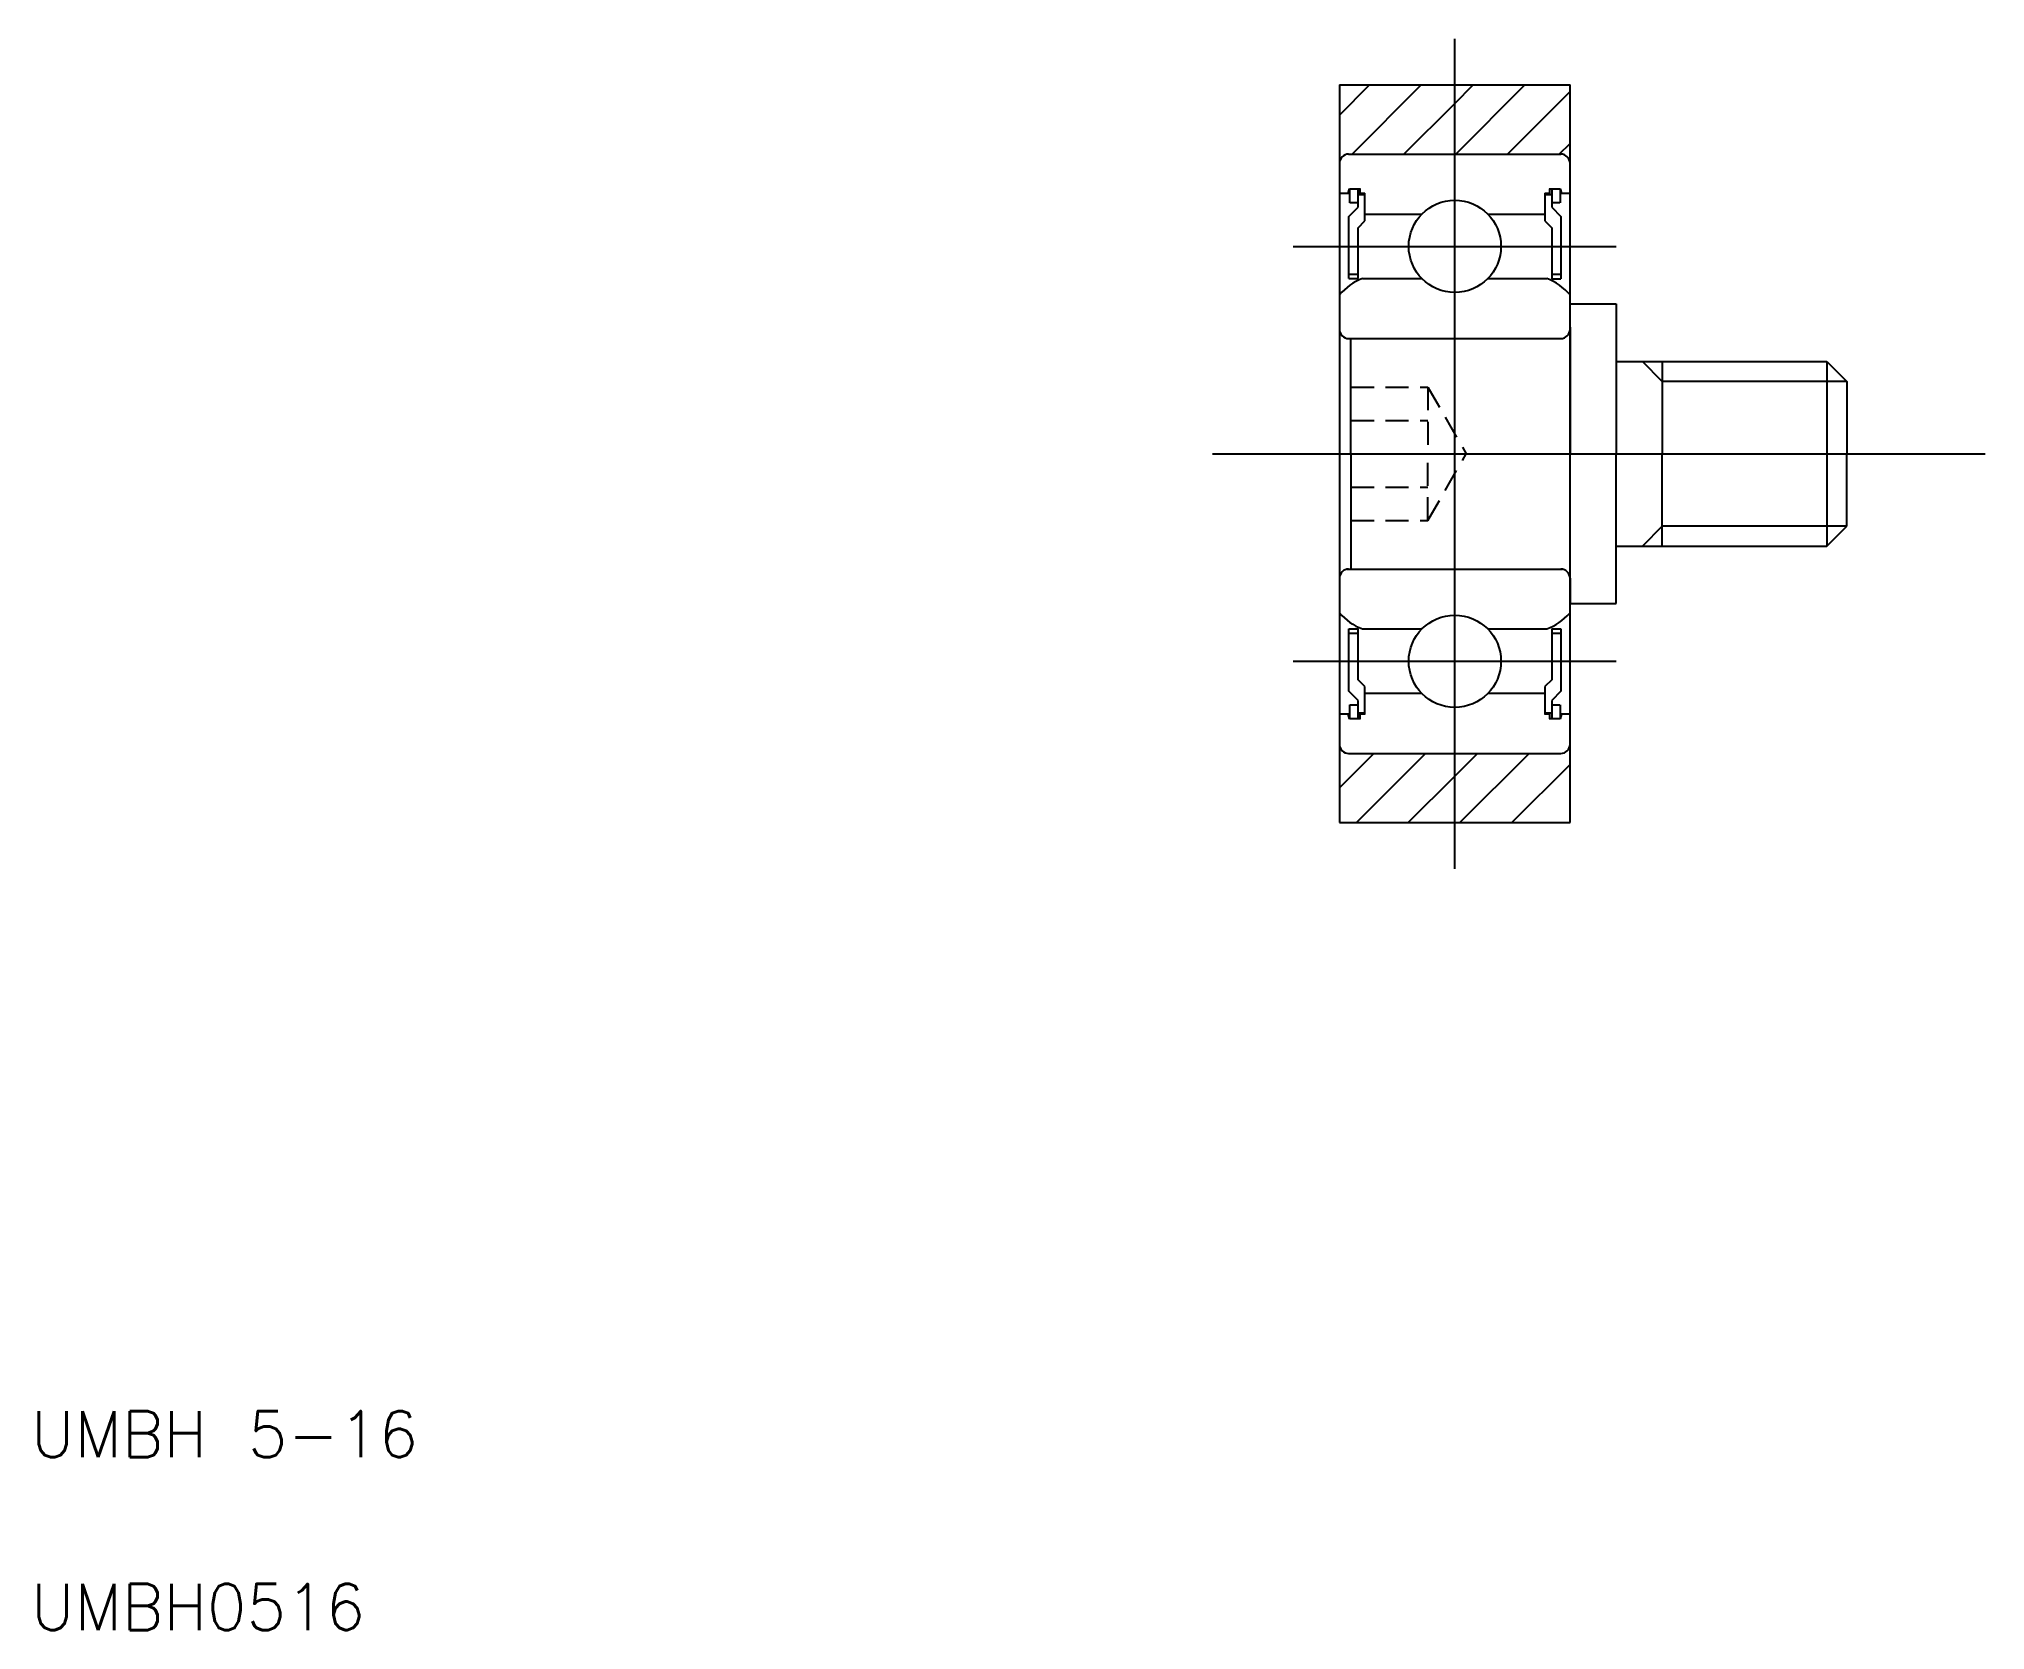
# Model space of a CAD drawing. Extents: x 2.7 to 44.9, y 2.5 to 37.
import ezdxf

# ---------------------------------------------------------------- set-up
doc = ezdxf.new("R2010")
doc.units = 0
doc.linetypes.add('CENTER', pattern=[50.8, 31.75, -6.35, 6.35, -6.35])
doc.linetypes.add('DASHED', pattern=[0.75, 0.5, -0.25])
doc.layers.get('0').update_dxf_attribs({"linetype": 'CONTINUOUS'})
doc.layers.add('CENTER', color=1, linetype='CENTER')
doc.styles.get("Standard").update_dxf_attribs({"font": 'txt.shx'})

msp = doc.modelspace()

# ---------------------------------------------------------------- linework, layer by layer
at = {"color": 7, "linetype": 'CONTINUOUS'}
for p, q in [((30.871, 36.015), (30.871, 20.015)), ((30.871, 36.015), (35.871, 36.015)), ((35.871, 20.015), (35.871, 36.015)), ((31.071, 34.515), (35.671, 34.515)), ((31.064, 33.665), (31.09, 33.765)), ((31.094, 33.458), (31.094, 33.767)), ((31.096, 33.765), (31.325, 33.765)), ((31.324, 33.656), (31.324, 33.761)), ((35.422, 33.765), (35.651, 33.765)), ((35.424, 33.761), (35.424, 33.656)), ((35.654, 33.767), (35.654, 33.458)), ((35.657, 33.765), (35.684, 33.665)), ((30.873, 33.665), (31.066, 33.665)), ((31.074, 33.165), (31.274, 33.365)), ((31.096, 33.465), (31.27, 33.465)), ((31.274, 33.368), (31.274, 33.76)), ((31.28, 33.64), (31.423, 33.64)), ((31.331, 33.665), (31.425, 33.665)), ((31.424, 33.204), (31.424, 33.666)), ((31.424, 33.065), (31.424, 33.666)), ((35.322, 33.665), (35.416, 33.665)), ((35.324, 33.666), (35.324, 33.065)), ((35.324, 33.64), (35.467, 33.64)), ((35.474, 33.76), (35.474, 33.368)), ((35.474, 33.365), (35.674, 33.165)), ((35.477, 33.465), (35.651, 33.465)), ((35.682, 33.665), (35.874, 33.665)), ((31.074, 31.815), (31.074, 33.165)), ((31.274, 32.915), (31.424, 33.065)), ((31.431, 33.215), (32.659, 33.215)), ((34.088, 33.215), (35.315, 33.215)), ((35.324, 33.065), (35.474, 32.915)), ((35.674, 33.165), (35.674, 31.811)), ((31.274, 31.814), (31.274, 32.915)), ((35.474, 32.915), (35.474, 31.811)), ((31.074, 31.915), (31.274, 31.915)), ((31.074, 31.815), (31.274, 31.815)), ((31.371, 31.815), (32.659, 31.815)), ((34.088, 31.815), (35.371, 31.815)), ((35.474, 31.915), (35.674, 31.915)), ((35.474, 31.811), (35.674, 31.811)), ((35.871, 31.265), (36.871, 31.265)), ((35.871, 30.715), (35.871, 31.265)), ((36.871, 31.265), (36.871, 28.015)), ((31.071, 30.515), (35.671, 30.515)), ((31.071, 30.515), (35.671, 30.515)), ((31.121, 28.015), (31.121, 30.515)), ((35.871, 30.765), (35.871, 28.015)), ((36.871, 30.015), (41.442, 30.015)), ((37.871, 30.015), (37.871, 28.015)), ((41.442, 30.015), (41.871, 29.585)), ((41.442, 30.015), (41.442, 26.015)), ((41.871, 29.585), (41.871, 28.015)), ((31.121, 28.015), (31.121, 25.515)), ((35.871, 25.265), (35.871, 28.015)), ((36.871, 24.765), (36.871, 28.015)), ((37.871, 26.015), (37.871, 28.015)), ((41.871, 26.444), (41.871, 28.015)), ((41.442, 26.015), (41.871, 26.444)), ((36.871, 26.015), (41.442, 26.015)), ((31.034, 25.515), (35.708, 25.515)), ((31.071, 25.515), (35.671, 25.515)), ((35.871, 25.315), (35.871, 24.765)), ((35.871, 24.765), (36.871, 24.765)), ((31.074, 22.865), (31.074, 24.215)), ((31.074, 24.215), (31.274, 24.215)), ((31.274, 24.115), (31.074, 24.115)), ((31.274, 23.115), (31.274, 24.215)), ((31.371, 24.215), (32.659, 24.215)), ((34.088, 24.215), (35.371, 24.215)), ((35.474, 24.215), (35.474, 23.115)), ((35.474, 24.215), (35.674, 24.215)), ((35.674, 24.115), (35.474, 24.115)), ((35.674, 24.215), (35.674, 22.865)), ((31.274, 22.665), (31.074, 22.865)), ((31.424, 22.965), (31.274, 23.115)), ((31.424, 22.363), (31.424, 22.965)), ((31.424, 22.363), (31.424, 22.825)), ((32.659, 22.815), (31.425, 22.815)), ((35.31, 22.815), (34.088, 22.815)), ((35.474, 23.115), (35.324, 22.965)), ((35.324, 22.965), (35.324, 22.363)), ((35.324, 22.825), (35.324, 22.363)), ((35.674, 22.865), (35.474, 22.665)), ((31.094, 22.262), (31.094, 22.571)), ((31.27, 22.565), (31.096, 22.565)), ((31.274, 22.27), (31.274, 22.662)), ((31.423, 22.39), (31.28, 22.39)), ((31.324, 22.268), (31.324, 22.373)), ((35.467, 22.39), (35.324, 22.39)), ((35.424, 22.373), (35.424, 22.268)), ((35.474, 22.662), (35.474, 22.27)), ((35.651, 22.565), (35.477, 22.565)), ((35.654, 22.571), (35.654, 22.262)), ((31.066, 22.365), (30.873, 22.365)), ((31.09, 22.265), (31.064, 22.365)), ((31.325, 22.265), (31.096, 22.265)), ((31.425, 22.365), (31.331, 22.365)), ((35.416, 22.365), (35.322, 22.365)), ((35.651, 22.265), (35.422, 22.265)), ((35.684, 22.365), (35.657, 22.265)), ((35.874, 22.365), (35.682, 22.365)), ((31.071, 21.515), (35.671, 21.515)), ((30.871, 20.015), (35.871, 20.015)), ((32.371, 20.015), (32.371, 20.015)), ((33.371, 20.015), (33.371, 20.015))]:
    msp.add_line(p, q, dxfattribs=at)
at = {"color": 3, "linetype": 'CONTINUOUS'}
for p, q in [((30.871, 35.361), (31.524, 36.015)), ((31.147, 34.515), (32.647, 36.015)), ((33.371, 35.616), (33.77, 36.015)), ((33.392, 34.515), (34.892, 36.015)), ((34.532, 34.532), (35.871, 35.871)), ((32.27, 34.515), (33.371, 35.616)), ((35.637, 34.515), (35.871, 34.749)), ((37.871, 29.585), (37.442, 30.015)), ((41.871, 29.585), (37.871, 29.585)), ((37.871, 26.444), (37.442, 26.015)), ((41.871, 26.444), (37.871, 26.444)), ((30.871, 20.768), (31.617, 21.515)), ((31.24, 20.015), (32.74, 21.515)), ((33.371, 21.023), (33.862, 21.515)), ((33.485, 20.015), (34.985, 21.515)), ((34.608, 20.015), (35.871, 21.278)), ((32.362, 20.015), (33.371, 21.023))]:
    msp.add_line(p, q, dxfattribs=at)
at = {"color": 3, "linetype": 'DASHED'}
for p, q in [((31.121, 29.458), (32.788, 29.458)), ((32.788, 29.458), (33.621, 28.015)), ((32.788, 29.458), (32.788, 28.015)), ((31.121, 28.736), (32.788, 28.736)), ((32.788, 26.571), (33.621, 28.015)), ((32.788, 26.571), (32.788, 28.015)), ((31.121, 27.293), (32.788, 27.293)), ((31.121, 26.571), (32.788, 26.571))]:
    msp.add_line(p, q, dxfattribs=at)
at = {"color": 7, "linetype": 'CONTINUOUS'}
for centre in [(33.374, 32.515), (33.374, 23.515)]:
    msp.add_circle(centre, 1, dxfattribs=at)
for centre, radius, start, end in [((31.071, 34.315), 0.2, 90, 180), ((35.671, 34.315), 0.2, 0, 90), ((31.816, 30.647), 1.25, 110.8615, 139.1225), ((34.926, 30.647), 1.25, 40.8774, 69.1385), ((31.071, 30.715), 0.2, 180, 270), ((35.671, 30.715), 0.2, 270, 0), ((31.071, 25.315), 0.2, 90, 180), ((35.671, 25.315), 0.2, 0, 90), ((31.816, 25.383), 1.25, 220.8775, 249.1385), ((34.926, 25.383), 1.25, 290.8616, 318.3884), ((31.071, 21.715), 0.2, 180, 270), ((35.671, 21.715), 0.2, 270, 0)]:
    msp.add_arc(centre, radius, start, end, dxfattribs=at)
at = {"layer": 'CENTER', "color": 1, "linetype": 'CENTER'}
for p, q in [((33.371, 19.015), (33.371, 37.015)), ((29.871, 32.515), (36.871, 32.515)), ((28.121, 28.015), (44.871, 28.015)), ((29.871, 23.515), (36.871, 23.515))]:
    msp.add_line(p, q, dxfattribs=at)

# ---------------------------------------------------------------- texts
at = {"color": 7, "linetype": 'CONTINUOUS'}
for s, p in [('UMBH 5-16', (2.5, 6.25)), ('UMBH0516', (2.5, 2.5))]:
    msp.add_text(s, height=1, dxfattribs=at).set_placement(p)

doc.saveas('drawing.dxf')
